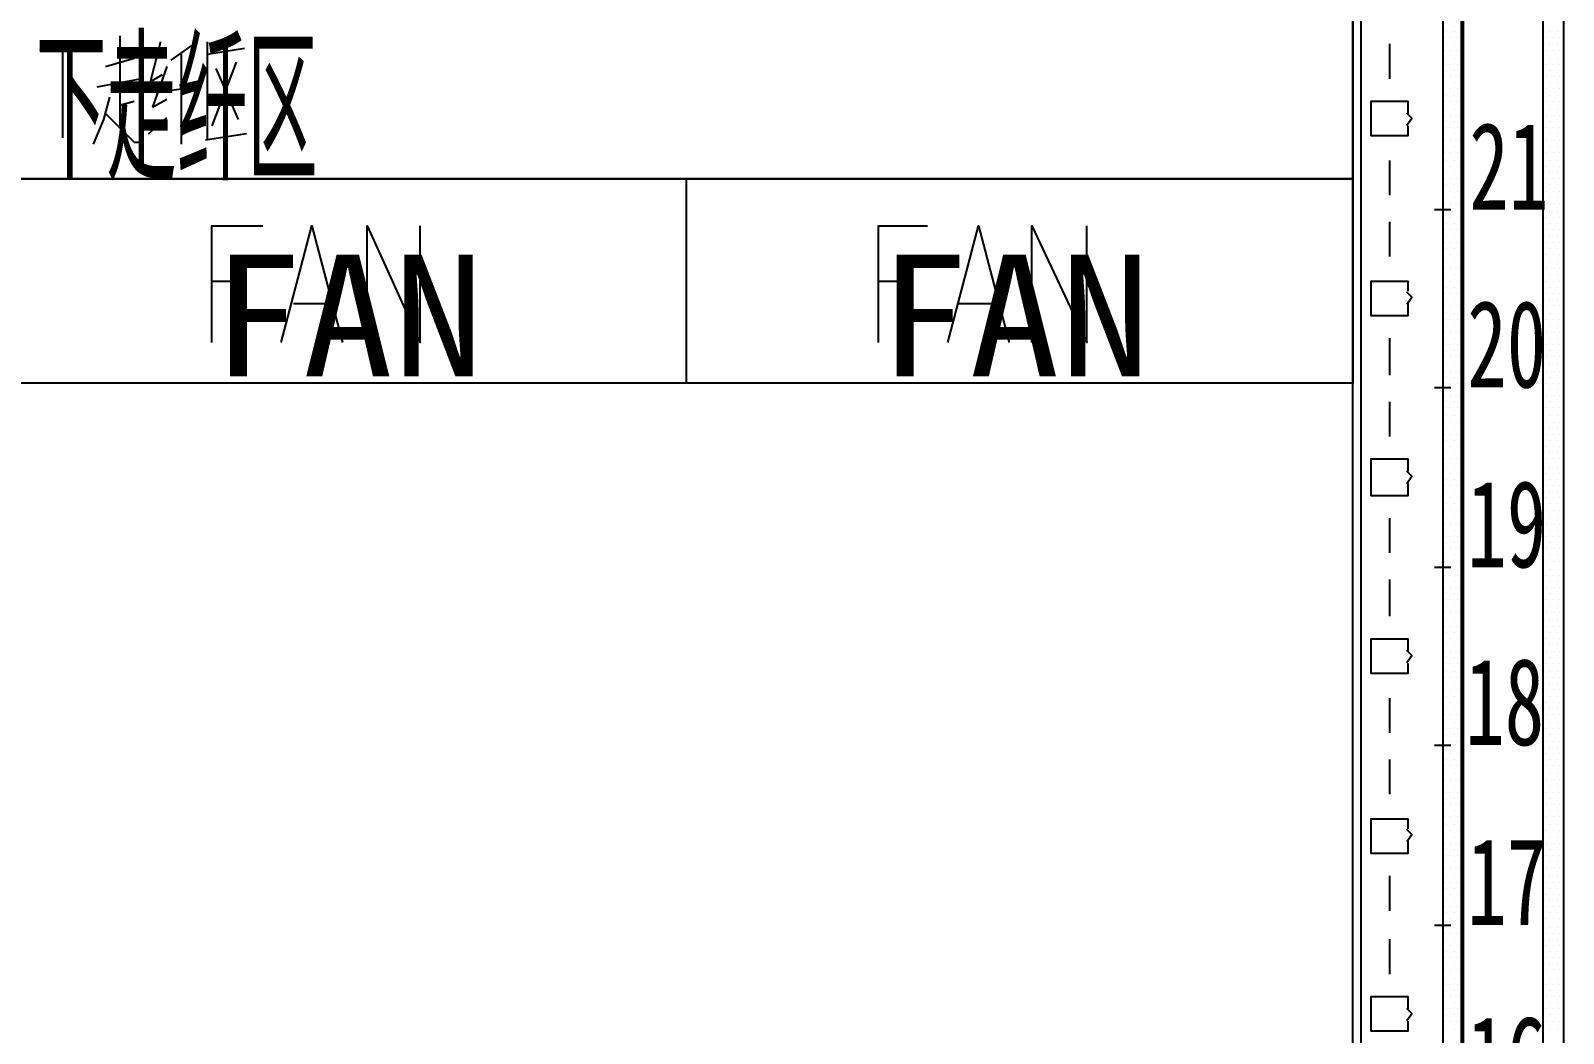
# Model space of a CAD drawing. Header units: metres. Extents: x 17 to 1264, y 17 to 859.
# Drawn here: x 169.8 to 277.8, y 326.7 to 397.4 of the extents above; entities that cross this region are included whole.
import ezdxf

# ---------------------------------------------------------------- set-up
doc = ezdxf.new("R2010")
doc.units = ezdxf.units.M
for name, color, linetype in [('LINES', 7, 'Continuous'), ('POLYLINES', 4, 'Continuous'), ('RECTS', 7, 'Continuous'), ('TEXTS', 3, 'Continuous')]:
    doc.layers.add(name, color=color, linetype=linetype)

msp = doc.modelspace()

# ---------------------------------------------------------------- linework, layer by layer
at = {"layer": 'LINES'}
for p, q in [((262.938, 132.48), (262.938, 727.92)), ((269.562, 397.296), (269.562, 397.296)), ((270.138, 397.296), (270.138, 397.296)), ((270.57, 397.296), (270.57, 397.296)), ((276.33, 397.296), (276.33, 397.296)), ((276.762, 397.296), (276.762, 397.296)), ((277.338, 397.296), (277.338, 397.296)), ((170.49, 396), (173.514, 396.576)), ((172.074, 396.288), (172.074, 389.808)), ((176.106, 397.008), (176.106, 393.696)), ((178.986, 396.576), (178.266, 393.84)), ((181.146, 396.288), (179.706, 395.28)), ((182.298, 389.664), (182.298, 396.576)), ((182.298, 395.712), (184.89, 396.144)), ((265.53, 396.432), (265.53, 393.984)), ((269.418, 396.864), (269.418, 396.864)), ((269.562, 396.432), (269.562, 396.432)), ((269.85, 396.864), (269.85, 396.864)), ((270.138, 396.432), (270.138, 396.432)), ((270.282, 396.864), (270.282, 396.864)), ((270.57, 396.432), (270.57, 396.432)), ((276.33, 396.432), (276.33, 396.432)), ((276.618, 396.864), (276.618, 396.864)), ((276.762, 396.432), (276.762, 396.432)), ((277.05, 396.864), (277.05, 396.864)), ((277.338, 396.432), (277.338, 396.432)), ((277.482, 396.864), (277.482, 396.864)), ((175.098, 394.848), (177.114, 395.424)), ((180.426, 395.712), (180.426, 389.376)), ((184.314, 395.136), (182.586, 390.672)), ((269.418, 396), (269.418, 396)), ((269.562, 395.424), (269.562, 395.424)), ((269.85, 396), (269.85, 396)), ((270.138, 395.424), (270.138, 395.424)), ((270.282, 396), (270.282, 396)), ((270.57, 395.424), (270.57, 395.424)), ((276.33, 395.424), (276.33, 395.424)), ((276.618, 396), (276.618, 396)), ((276.762, 395.424), (276.762, 395.424)), ((277.05, 396), (277.05, 396)), ((277.338, 395.424), (277.338, 395.424)), ((277.482, 396), (277.482, 396)), ((172.506, 394.416), (173.514, 392.832)), ((174.522, 393.408), (177.546, 393.984)), ((178.122, 393.696), (179.13, 394.272)), ((179.418, 394.848), (178.41, 391.968)), ((182.874, 394.704), (184.458, 391.104)), ((269.418, 394.992), (269.418, 394.992)), ((269.418, 394.128), (269.418, 394.128)), ((269.562, 394.56), (269.562, 394.56)), ((269.85, 394.992), (269.85, 394.992)), ((269.85, 394.128), (269.85, 394.128)), ((270.138, 394.56), (270.138, 394.56)), ((270.282, 394.992), (270.282, 394.992)), ((270.282, 394.128), (270.282, 394.128)), ((270.57, 394.56), (270.57, 394.56)), ((276.33, 394.56), (276.33, 394.56)), ((276.618, 394.992), (276.618, 394.992)), ((276.618, 394.128), (276.618, 394.128)), ((276.762, 394.56), (276.762, 394.56)), ((277.05, 394.992), (277.05, 394.992)), ((277.05, 394.128), (277.05, 394.128)), ((277.338, 394.56), (277.338, 394.56)), ((277.482, 394.992), (277.482, 394.992)), ((277.482, 394.128), (277.482, 394.128)), ((176.106, 393.552), (176.106, 390.672)), ((179.418, 393.12), (181.434, 393.408)), ((269.418, 393.264), (269.418, 393.264)), ((269.562, 393.696), (269.562, 393.696)), ((269.85, 393.264), (269.85, 393.264)), ((270.138, 393.696), (270.138, 393.696)), ((270.282, 393.264), (270.282, 393.264)), ((270.57, 393.696), (270.57, 393.696)), ((276.33, 393.696), (276.33, 393.696)), ((276.618, 393.264), (276.618, 393.264)), ((276.762, 393.696), (276.762, 393.696)), ((277.05, 393.264), (277.05, 393.264)), ((277.338, 393.696), (277.338, 393.696)), ((277.482, 393.264), (277.482, 393.264)), ((176.106, 392.112), (177.114, 392.4)), ((178.41, 391.968), (179.418, 392.544)), ((269.418, 392.4), (269.418, 392.4)), ((269.562, 392.832), (269.562, 392.832)), ((269.562, 391.824), (269.562, 391.824)), ((269.85, 392.4), (269.85, 392.4)), ((270.138, 392.832), (270.138, 392.832)), ((270.138, 391.824), (270.138, 391.824)), ((270.282, 392.4), (270.282, 392.4)), ((270.57, 392.832), (270.57, 392.832)), ((270.57, 391.824), (270.57, 391.824)), ((276.33, 392.832), (276.33, 392.832)), ((276.33, 391.824), (276.33, 391.824)), ((276.618, 392.4), (276.618, 392.4)), ((276.762, 392.832), (276.762, 392.832)), ((276.762, 391.824), (276.762, 391.824)), ((277.05, 392.4), (277.05, 392.4)), ((277.338, 392.832), (277.338, 392.832)), ((277.338, 391.824), (277.338, 391.824)), ((277.482, 392.4), (277.482, 392.4)), ((178.122, 390.096), (179.418, 391.248)), ((269.418, 391.392), (269.418, 391.392)), ((269.562, 390.96), (269.562, 390.96)), ((269.85, 391.392), (269.85, 391.392)), ((270.138, 390.96), (270.138, 390.96)), ((270.282, 391.392), (270.282, 391.392)), ((270.57, 390.96), (270.57, 390.96)), ((276.33, 390.96), (276.33, 390.96)), ((276.618, 391.392), (276.618, 391.392)), ((276.762, 390.96), (276.762, 390.96)), ((277.05, 391.392), (277.05, 391.392)), ((277.338, 390.96), (277.338, 390.96)), ((277.482, 391.392), (277.482, 391.392)), ((185.034, 390.096), (182.154, 389.664)), ((269.418, 390.528), (269.418, 390.528)), ((269.418, 389.664), (269.418, 389.664)), ((269.562, 390.096), (269.562, 390.096)), ((269.85, 390.528), (269.85, 390.528)), ((269.85, 389.664), (269.85, 389.664)), ((270.138, 390.096), (270.138, 390.096)), ((270.282, 390.528), (270.282, 390.528)), ((270.282, 389.664), (270.282, 389.664)), ((270.57, 390.096), (270.57, 390.096)), ((276.33, 390.096), (276.33, 390.096)), ((276.618, 390.528), (276.618, 390.528)), ((276.618, 389.664), (276.618, 389.664)), ((276.762, 390.096), (276.762, 390.096)), ((277.05, 390.528), (277.05, 390.528)), ((277.05, 389.664), (277.05, 389.664)), ((277.338, 390.096), (277.338, 390.096)), ((277.482, 390.528), (277.482, 390.528)), ((277.482, 389.664), (277.482, 389.664)), ((269.418, 388.8), (269.418, 388.8)), ((269.562, 389.232), (269.562, 389.232)), ((269.85, 388.8), (269.85, 388.8)), ((270.138, 389.232), (270.138, 389.232)), ((270.282, 388.8), (270.282, 388.8)), ((270.57, 389.232), (270.57, 389.232)), ((276.33, 389.232), (276.33, 389.232)), ((276.618, 388.8), (276.618, 388.8)), ((276.762, 389.232), (276.762, 389.232)), ((277.05, 388.8), (277.05, 388.8)), ((277.338, 389.232), (277.338, 389.232)), ((277.482, 388.8), (277.482, 388.8)), ((265.53, 388.224), (265.53, 385.776)), ((269.418, 387.792), (269.418, 387.792)), ((269.562, 388.224), (269.562, 388.224)), ((269.85, 387.792), (269.85, 387.792)), ((270.138, 388.224), (270.138, 388.224)), ((270.282, 387.792), (270.282, 387.792)), ((270.57, 388.224), (270.57, 388.224)), ((276.33, 388.224), (276.33, 388.224)), ((276.618, 387.792), (276.618, 387.792)), ((276.762, 388.224), (276.762, 388.224)), ((277.05, 387.792), (277.05, 387.792)), ((277.338, 388.224), (277.338, 388.224)), ((277.482, 387.792), (277.482, 387.792)), ((269.418, 386.928), (269.418, 386.928)), ((269.562, 387.36), (269.562, 387.36)), ((269.562, 386.496), (269.562, 386.496)), ((269.85, 386.928), (269.85, 386.928)), ((270.138, 387.36), (270.138, 387.36)), ((270.138, 386.496), (270.138, 386.496)), ((270.282, 386.928), (270.282, 386.928)), ((270.57, 387.36), (270.57, 387.36)), ((270.57, 386.496), (270.57, 386.496)), ((276.33, 387.36), (276.33, 387.36)), ((276.33, 386.496), (276.33, 386.496)), ((276.618, 386.928), (276.618, 386.928)), ((276.762, 387.36), (276.762, 387.36)), ((276.762, 386.496), (276.762, 386.496)), ((277.05, 386.928), (277.05, 386.928)), ((277.338, 387.36), (277.338, 387.36)), ((277.338, 386.496), (277.338, 386.496)), ((277.482, 386.928), (277.482, 386.928)), ((269.418, 386.064), (269.418, 386.064)), ((269.562, 385.632), (269.562, 385.632)), ((269.85, 386.064), (269.85, 386.064)), ((270.138, 385.632), (270.138, 385.632)), ((270.282, 386.064), (270.282, 386.064)), ((270.57, 385.632), (270.57, 385.632)), ((276.33, 385.632), (276.33, 385.632)), ((276.618, 386.064), (276.618, 386.064)), ((276.762, 385.632), (276.762, 385.632)), ((277.05, 386.064), (277.05, 386.064)), ((277.338, 385.632), (277.338, 385.632)), ((277.482, 386.064), (277.482, 386.064)), ((268.698, 384.768), (269.85, 384.768)), ((268.698, 384.768), (269.85, 384.768)), ((268.698, 384.768), (269.85, 384.768)), ((268.698, 384.768), (269.85, 384.768)), ((269.418, 385.2), (269.418, 385.2)), ((269.562, 384.624), (269.562, 384.624)), ((269.85, 385.2), (269.85, 385.2)), ((270.138, 384.624), (270.138, 384.624)), ((270.282, 385.2), (270.282, 385.2)), ((270.57, 384.624), (270.57, 384.624)), ((276.33, 384.624), (276.33, 384.624)), ((276.618, 385.2), (276.618, 385.2)), ((276.762, 384.624), (276.762, 384.624)), ((277.05, 385.2), (277.05, 385.2)), ((277.338, 384.624), (277.338, 384.624)), ((277.482, 385.2), (277.482, 385.2)), ((265.53, 383.904), (265.53, 381.456)), ((269.418, 384.192), (269.418, 384.192)), ((269.418, 383.328), (269.418, 383.328)), ((269.562, 383.76), (269.562, 383.76)), ((269.85, 384.192), (269.85, 384.192)), ((269.85, 383.328), (269.85, 383.328)), ((270.138, 383.76), (270.138, 383.76)), ((270.282, 384.192), (270.282, 384.192)), ((270.282, 383.328), (270.282, 383.328)), ((270.57, 383.76), (270.57, 383.76)), ((276.33, 383.76), (276.33, 383.76)), ((276.618, 384.192), (276.618, 384.192)), ((276.618, 383.328), (276.618, 383.328)), ((276.762, 383.76), (276.762, 383.76)), ((277.05, 384.192), (277.05, 384.192)), ((277.05, 383.328), (277.05, 383.328)), ((277.338, 383.76), (277.338, 383.76)), ((277.482, 384.192), (277.482, 384.192)), ((277.482, 383.328), (277.482, 383.328)), ((269.418, 382.464), (269.418, 382.464)), ((269.562, 382.896), (269.562, 382.896)), ((269.85, 382.464), (269.85, 382.464)), ((270.138, 382.896), (270.138, 382.896)), ((270.282, 382.464), (270.282, 382.464)), ((270.57, 382.896), (270.57, 382.896)), ((276.33, 382.896), (276.33, 382.896)), ((276.618, 382.464), (276.618, 382.464)), ((276.762, 382.896), (276.762, 382.896)), ((277.05, 382.464), (277.05, 382.464)), ((277.338, 382.896), (277.338, 382.896)), ((277.482, 382.464), (277.482, 382.464)), ((269.418, 381.6), (269.418, 381.6)), ((269.562, 382.032), (269.562, 382.032)), ((269.562, 381.024), (269.562, 381.024)), ((269.85, 381.6), (269.85, 381.6)), ((270.138, 382.032), (270.138, 382.032)), ((270.138, 381.024), (270.138, 381.024)), ((270.282, 381.6), (270.282, 381.6)), ((270.57, 382.032), (270.57, 382.032)), ((270.57, 381.024), (270.57, 381.024)), ((276.33, 382.032), (276.33, 382.032)), ((276.33, 381.024), (276.33, 381.024)), ((276.618, 381.6), (276.618, 381.6)), ((276.762, 382.032), (276.762, 382.032)), ((276.762, 381.024), (276.762, 381.024)), ((277.05, 381.6), (277.05, 381.6)), ((277.338, 382.032), (277.338, 382.032)), ((277.338, 381.024), (277.338, 381.024)), ((277.482, 381.6), (277.482, 381.6)), ((269.418, 380.592), (269.418, 380.592)), ((269.562, 380.16), (269.562, 380.16)), ((269.85, 380.592), (269.85, 380.592)), ((270.138, 380.16), (270.138, 380.16)), ((270.282, 380.592), (270.282, 380.592)), ((270.57, 380.16), (270.57, 380.16)), ((276.33, 380.16), (276.33, 380.16)), ((276.618, 380.592), (276.618, 380.592)), ((276.762, 380.16), (276.762, 380.16)), ((277.05, 380.592), (277.05, 380.592)), ((277.338, 380.16), (277.338, 380.16)), ((277.482, 380.592), (277.482, 380.592)), ((182.586, 379.728), (184.746, 379.728)), ((229.53, 379.728), (231.69, 379.728)), ((269.418, 379.728), (269.418, 379.728)), ((269.418, 378.864), (269.418, 378.864)), ((269.562, 379.296), (269.562, 379.296)), ((269.85, 379.728), (269.85, 379.728)), ((269.85, 378.864), (269.85, 378.864)), ((270.138, 379.296), (270.138, 379.296)), ((270.282, 379.728), (270.282, 379.728)), ((270.282, 378.864), (270.282, 378.864)), ((270.57, 379.296), (270.57, 379.296)), ((276.33, 379.296), (276.33, 379.296)), ((276.618, 379.728), (276.618, 379.728)), ((276.618, 378.864), (276.618, 378.864)), ((276.762, 379.296), (276.762, 379.296)), ((277.05, 379.728), (277.05, 379.728)), ((277.05, 378.864), (277.05, 378.864)), ((277.338, 379.296), (277.338, 379.296)), ((277.482, 379.728), (277.482, 379.728)), ((277.482, 378.864), (277.482, 378.864)), ((188.346, 378.144), (191.082, 378.144)), ((235.146, 378.144), (237.882, 378.144)), ((269.418, 378), (269.418, 378)), ((269.562, 378.432), (269.562, 378.432)), ((269.85, 378), (269.85, 378)), ((270.138, 378.432), (270.138, 378.432)), ((270.282, 378), (270.282, 378)), ((270.57, 378.432), (270.57, 378.432)), ((276.33, 378.432), (276.33, 378.432)), ((276.618, 378), (276.618, 378)), ((276.762, 378.432), (276.762, 378.432)), ((277.05, 378), (277.05, 378)), ((277.338, 378.432), (277.338, 378.432)), ((277.482, 378), (277.482, 378)), ((269.418, 376.992), (269.418, 376.992)), ((269.562, 377.424), (269.562, 377.424)), ((269.85, 376.992), (269.85, 376.992)), ((270.138, 377.424), (270.138, 377.424)), ((270.282, 376.992), (270.282, 376.992)), ((270.57, 377.424), (270.57, 377.424)), ((276.33, 377.424), (276.33, 377.424)), ((276.618, 376.992), (276.618, 376.992)), ((276.762, 377.424), (276.762, 377.424)), ((277.05, 376.992), (277.05, 376.992)), ((277.338, 377.424), (277.338, 377.424)), ((277.482, 376.992), (277.482, 376.992)), ((265.53, 375.696), (265.53, 373.104)), ((269.418, 376.128), (269.418, 376.128)), ((269.562, 376.56), (269.562, 376.56)), ((269.562, 375.696), (269.562, 375.696)), ((269.85, 376.128), (269.85, 376.128)), ((270.138, 376.56), (270.138, 376.56)), ((270.138, 375.696), (270.138, 375.696)), ((270.282, 376.128), (270.282, 376.128)), ((270.57, 376.56), (270.57, 376.56)), ((270.57, 375.696), (270.57, 375.696)), ((276.33, 376.56), (276.33, 376.56)), ((276.33, 375.696), (276.33, 375.696)), ((276.618, 376.128), (276.618, 376.128)), ((276.762, 376.56), (276.762, 376.56)), ((276.762, 375.696), (276.762, 375.696)), ((277.05, 376.128), (277.05, 376.128)), ((277.338, 376.56), (277.338, 376.56)), ((277.338, 375.696), (277.338, 375.696)), ((277.482, 376.128), (277.482, 376.128)), ((269.418, 375.264), (269.418, 375.264)), ((269.562, 374.832), (269.562, 374.832)), ((269.85, 375.264), (269.85, 375.264)), ((270.138, 374.832), (270.138, 374.832)), ((270.282, 375.264), (270.282, 375.264)), ((270.57, 374.832), (270.57, 374.832)), ((276.33, 374.832), (276.33, 374.832)), ((276.618, 375.264), (276.618, 375.264)), ((276.762, 374.832), (276.762, 374.832)), ((277.05, 375.264), (277.05, 375.264)), ((277.338, 374.832), (277.338, 374.832)), ((277.482, 375.264), (277.482, 375.264)), ((269.418, 374.4), (269.418, 374.4)), ((269.562, 373.824), (269.562, 373.824)), ((269.85, 374.4), (269.85, 374.4)), ((270.138, 373.824), (270.138, 373.824)), ((270.282, 374.4), (270.282, 374.4)), ((270.57, 373.824), (270.57, 373.824)), ((276.33, 373.824), (276.33, 373.824)), ((276.618, 374.4), (276.618, 374.4)), ((276.762, 373.824), (276.762, 373.824)), ((277.05, 374.4), (277.05, 374.4)), ((277.338, 373.824), (277.338, 373.824)), ((277.482, 374.4), (277.482, 374.4)), ((269.418, 373.392), (269.418, 373.392)), ((269.418, 372.528), (269.418, 372.528)), ((269.562, 372.96), (269.562, 372.96)), ((269.85, 373.392), (269.85, 373.392)), ((269.85, 372.528), (269.85, 372.528)), ((270.138, 372.96), (270.138, 372.96)), ((270.282, 373.392), (270.282, 373.392)), ((270.282, 372.528), (270.282, 372.528)), ((270.57, 372.96), (270.57, 372.96)), ((276.33, 372.96), (276.33, 372.96)), ((276.618, 373.392), (276.618, 373.392)), ((276.618, 372.528), (276.618, 372.528)), ((276.762, 372.96), (276.762, 372.96)), ((277.05, 373.392), (277.05, 373.392)), ((277.05, 372.528), (277.05, 372.528)), ((277.338, 372.96), (277.338, 372.96)), ((277.482, 373.392), (277.482, 373.392)), ((277.482, 372.528), (277.482, 372.528)), ((268.698, 372.24), (269.85, 372.24)), ((268.698, 372.24), (269.85, 372.24)), ((268.698, 372.24), (269.85, 372.24)), ((268.698, 372.24), (269.85, 372.24)), ((269.418, 371.664), (269.418, 371.664)), ((269.562, 372.096), (269.562, 372.096)), ((269.85, 371.664), (269.85, 371.664)), ((270.138, 372.096), (270.138, 372.096)), ((270.282, 371.664), (270.282, 371.664)), ((270.57, 372.096), (270.57, 372.096)), ((276.33, 372.096), (276.33, 372.096)), ((276.618, 371.664), (276.618, 371.664)), ((276.762, 372.096), (276.762, 372.096)), ((277.05, 371.664), (277.05, 371.664)), ((277.338, 372.096), (277.338, 372.096)), ((277.482, 371.664), (277.482, 371.664)), ((265.53, 371.232), (265.53, 368.784)), ((269.418, 370.8), (269.418, 370.8)), ((269.562, 371.232), (269.562, 371.232)), ((269.562, 370.224), (269.562, 370.224)), ((269.85, 370.8), (269.85, 370.8)), ((270.138, 371.232), (270.138, 371.232)), ((270.138, 370.224), (270.138, 370.224)), ((270.282, 370.8), (270.282, 370.8)), ((270.57, 371.232), (270.57, 371.232)), ((270.57, 370.224), (270.57, 370.224)), ((276.33, 371.232), (276.33, 371.232)), ((276.33, 370.224), (276.33, 370.224)), ((276.618, 370.8), (276.618, 370.8)), ((276.762, 371.232), (276.762, 371.232)), ((276.762, 370.224), (276.762, 370.224)), ((277.05, 370.8), (277.05, 370.8)), ((277.338, 371.232), (277.338, 371.232)), ((277.338, 370.224), (277.338, 370.224)), ((277.482, 370.8), (277.482, 370.8)), ((269.418, 369.792), (269.418, 369.792)), ((269.562, 369.36), (269.562, 369.36)), ((269.85, 369.792), (269.85, 369.792)), ((270.138, 369.36), (270.138, 369.36)), ((270.282, 369.792), (270.282, 369.792)), ((270.57, 369.36), (270.57, 369.36)), ((276.33, 369.36), (276.33, 369.36)), ((276.618, 369.792), (276.618, 369.792)), ((276.762, 369.36), (276.762, 369.36)), ((277.05, 369.792), (277.05, 369.792)), ((277.338, 369.36), (277.338, 369.36)), ((277.482, 369.792), (277.482, 369.792)), ((269.418, 368.928), (269.418, 368.928)), ((269.418, 368.064), (269.418, 368.064)), ((269.562, 368.496), (269.562, 368.496)), ((269.85, 368.928), (269.85, 368.928)), ((269.85, 368.064), (269.85, 368.064)), ((270.138, 368.496), (270.138, 368.496)), ((270.282, 368.928), (270.282, 368.928)), ((270.282, 368.064), (270.282, 368.064)), ((270.57, 368.496), (270.57, 368.496)), ((276.33, 368.496), (276.33, 368.496)), ((276.618, 368.928), (276.618, 368.928)), ((276.618, 368.064), (276.618, 368.064)), ((276.762, 368.496), (276.762, 368.496)), ((277.05, 368.928), (277.05, 368.928)), ((277.05, 368.064), (277.05, 368.064)), ((277.338, 368.496), (277.338, 368.496)), ((277.482, 368.928), (277.482, 368.928)), ((277.482, 368.064), (277.482, 368.064)), ((269.418, 367.2), (269.418, 367.2)), ((269.562, 367.632), (269.562, 367.632)), ((269.85, 367.2), (269.85, 367.2)), ((270.138, 367.632), (270.138, 367.632)), ((270.282, 367.2), (270.282, 367.2)), ((270.57, 367.632), (270.57, 367.632)), ((276.33, 367.632), (276.33, 367.632)), ((276.618, 367.2), (276.618, 367.2)), ((276.762, 367.632), (276.762, 367.632)), ((277.05, 367.2), (277.05, 367.2)), ((277.338, 367.632), (277.338, 367.632)), ((277.482, 367.2), (277.482, 367.2)), ((269.418, 366.192), (269.418, 366.192)), ((269.562, 366.624), (269.562, 366.624)), ((269.85, 366.192), (269.85, 366.192)), ((270.138, 366.624), (270.138, 366.624)), ((270.282, 366.192), (270.282, 366.192)), ((270.57, 366.624), (270.57, 366.624)), ((276.33, 366.624), (276.33, 366.624)), ((276.618, 366.192), (276.618, 366.192)), ((276.762, 366.624), (276.762, 366.624)), ((277.05, 366.192), (277.05, 366.192)), ((277.338, 366.624), (277.338, 366.624)), ((277.482, 366.192), (277.482, 366.192)), ((269.418, 365.328), (269.418, 365.328)), ((269.562, 365.76), (269.562, 365.76)), ((269.562, 364.896), (269.562, 364.896)), ((269.85, 365.328), (269.85, 365.328)), ((270.138, 365.76), (270.138, 365.76)), ((270.138, 364.896), (270.138, 364.896)), ((270.282, 365.328), (270.282, 365.328)), ((270.57, 365.76), (270.57, 365.76)), ((270.57, 364.896), (270.57, 364.896)), ((276.33, 365.76), (276.33, 365.76)), ((276.33, 364.896), (276.33, 364.896)), ((276.618, 365.328), (276.618, 365.328)), ((276.762, 365.76), (276.762, 365.76)), ((276.762, 364.896), (276.762, 364.896)), ((277.05, 365.328), (277.05, 365.328)), ((277.338, 365.76), (277.338, 365.76)), ((277.338, 364.896), (277.338, 364.896)), ((277.482, 365.328), (277.482, 365.328)), ((269.418, 364.464), (269.418, 364.464)), ((269.562, 364.032), (269.562, 364.032)), ((269.85, 364.464), (269.85, 364.464)), ((270.138, 364.032), (270.138, 364.032)), ((270.282, 364.464), (270.282, 364.464)), ((270.57, 364.032), (270.57, 364.032)), ((276.33, 364.032), (276.33, 364.032)), ((276.618, 364.464), (276.618, 364.464)), ((276.762, 364.032), (276.762, 364.032)), ((277.05, 364.464), (277.05, 364.464)), ((277.338, 364.032), (277.338, 364.032)), ((277.482, 364.464), (277.482, 364.464)), ((265.53, 363.024), (265.53, 360.576)), ((269.418, 363.6), (269.418, 363.6)), ((269.562, 363.024), (269.562, 363.024)), ((269.85, 363.6), (269.85, 363.6)), ((270.138, 363.024), (270.138, 363.024)), ((270.282, 363.6), (270.282, 363.6)), ((270.57, 363.024), (270.57, 363.024)), ((276.33, 363.024), (276.33, 363.024)), ((276.618, 363.6), (276.618, 363.6)), ((276.762, 363.024), (276.762, 363.024)), ((277.05, 363.6), (277.05, 363.6)), ((277.338, 363.024), (277.338, 363.024)), ((277.482, 363.6), (277.482, 363.6)), ((269.418, 362.592), (269.418, 362.592)), ((269.418, 361.728), (269.418, 361.728)), ((269.562, 362.16), (269.562, 362.16)), ((269.85, 362.592), (269.85, 362.592)), ((269.85, 361.728), (269.85, 361.728)), ((270.138, 362.16), (270.138, 362.16)), ((270.282, 362.592), (270.282, 362.592)), ((270.282, 361.728), (270.282, 361.728)), ((270.57, 362.16), (270.57, 362.16)), ((276.33, 362.16), (276.33, 362.16)), ((276.618, 362.592), (276.618, 362.592)), ((276.618, 361.728), (276.618, 361.728)), ((276.762, 362.16), (276.762, 362.16)), ((277.05, 362.592), (277.05, 362.592)), ((277.05, 361.728), (277.05, 361.728)), ((277.338, 362.16), (277.338, 362.16)), ((277.482, 362.592), (277.482, 362.592)), ((277.482, 361.728), (277.482, 361.728)), ((269.418, 360.864), (269.418, 360.864)), ((269.562, 361.296), (269.562, 361.296)), ((269.85, 360.864), (269.85, 360.864)), ((270.138, 361.296), (270.138, 361.296)), ((270.282, 360.864), (270.282, 360.864)), ((270.57, 361.296), (270.57, 361.296)), ((276.33, 361.296), (276.33, 361.296)), ((276.618, 360.864), (276.618, 360.864)), ((276.762, 361.296), (276.762, 361.296)), ((277.05, 360.864), (277.05, 360.864)), ((277.338, 361.296), (277.338, 361.296)), ((277.482, 360.864), (277.482, 360.864)), ((268.698, 359.568), (269.85, 359.568)), ((268.698, 359.568), (269.85, 359.568)), ((268.698, 359.568), (269.85, 359.568)), ((268.698, 359.568), (269.85, 359.568)), ((269.418, 360), (269.418, 360)), ((269.562, 360.432), (269.562, 360.432)), ((269.85, 360), (269.85, 360)), ((270.138, 360.432), (270.138, 360.432)), ((270.282, 360), (270.282, 360)), ((270.57, 360.432), (270.57, 360.432)), ((276.33, 360.432), (276.33, 360.432)), ((276.618, 360), (276.618, 360)), ((276.762, 360.432), (276.762, 360.432)), ((277.05, 360), (277.05, 360)), ((277.338, 360.432), (277.338, 360.432)), ((277.482, 360), (277.482, 360)), ((265.53, 358.704), (265.53, 356.112)), ((269.418, 358.992), (269.418, 358.992)), ((269.562, 359.424), (269.562, 359.424)), ((269.562, 358.56), (269.562, 358.56)), ((269.85, 358.992), (269.85, 358.992)), ((270.138, 359.424), (270.138, 359.424)), ((270.138, 358.56), (270.138, 358.56)), ((270.282, 358.992), (270.282, 358.992)), ((270.57, 359.424), (270.57, 359.424)), ((270.57, 358.56), (270.57, 358.56)), ((276.33, 359.424), (276.33, 359.424)), ((276.33, 358.56), (276.33, 358.56)), ((276.618, 358.992), (276.618, 358.992)), ((276.762, 359.424), (276.762, 359.424)), ((276.762, 358.56), (276.762, 358.56)), ((277.05, 358.992), (277.05, 358.992)), ((277.338, 359.424), (277.338, 359.424)), ((277.338, 358.56), (277.338, 358.56)), ((277.482, 358.992), (277.482, 358.992)), ((269.418, 358.128), (269.418, 358.128)), ((269.562, 357.696), (269.562, 357.696)), ((269.85, 358.128), (269.85, 358.128)), ((270.138, 357.696), (270.138, 357.696)), ((270.282, 358.128), (270.282, 358.128)), ((270.57, 357.696), (270.57, 357.696)), ((276.33, 357.696), (276.33, 357.696)), ((276.618, 358.128), (276.618, 358.128)), ((276.762, 357.696), (276.762, 357.696)), ((277.05, 358.128), (277.05, 358.128)), ((277.338, 357.696), (277.338, 357.696)), ((277.482, 358.128), (277.482, 358.128)), ((269.418, 357.264), (269.418, 357.264)), ((269.418, 356.4), (269.418, 356.4)), ((269.562, 356.832), (269.562, 356.832)), ((269.85, 357.264), (269.85, 357.264)), ((269.85, 356.4), (269.85, 356.4)), ((270.138, 356.832), (270.138, 356.832)), ((270.282, 357.264), (270.282, 357.264)), ((270.282, 356.4), (270.282, 356.4)), ((270.57, 356.832), (270.57, 356.832)), ((276.33, 356.832), (276.33, 356.832)), ((276.618, 357.264), (276.618, 357.264)), ((276.618, 356.4), (276.618, 356.4)), ((276.762, 356.832), (276.762, 356.832)), ((277.05, 357.264), (277.05, 357.264)), ((277.05, 356.4), (277.05, 356.4)), ((277.338, 356.832), (277.338, 356.832)), ((277.482, 357.264), (277.482, 357.264)), ((277.482, 356.4), (277.482, 356.4)), ((269.418, 355.392), (269.418, 355.392)), ((269.562, 355.824), (269.562, 355.824)), ((269.85, 355.392), (269.85, 355.392)), ((270.138, 355.824), (270.138, 355.824)), ((270.282, 355.392), (270.282, 355.392)), ((270.57, 355.824), (270.57, 355.824)), ((276.33, 355.824), (276.33, 355.824)), ((276.618, 355.392), (276.618, 355.392)), ((276.762, 355.824), (276.762, 355.824)), ((277.05, 355.392), (277.05, 355.392)), ((277.338, 355.824), (277.338, 355.824)), ((277.482, 355.392), (277.482, 355.392)), ((269.418, 354.528), (269.418, 354.528)), ((269.562, 354.96), (269.562, 354.96)), ((269.562, 354.096), (269.562, 354.096)), ((269.85, 354.528), (269.85, 354.528)), ((270.138, 354.96), (270.138, 354.96)), ((270.138, 354.096), (270.138, 354.096)), ((270.282, 354.528), (270.282, 354.528)), ((270.57, 354.96), (270.57, 354.96)), ((270.57, 354.096), (270.57, 354.096)), ((276.33, 354.96), (276.33, 354.96)), ((276.33, 354.096), (276.33, 354.096)), ((276.618, 354.528), (276.618, 354.528)), ((276.762, 354.96), (276.762, 354.96)), ((276.762, 354.096), (276.762, 354.096)), ((277.05, 354.528), (277.05, 354.528)), ((277.338, 354.96), (277.338, 354.96)), ((277.338, 354.096), (277.338, 354.096)), ((277.482, 354.528), (277.482, 354.528)), ((269.418, 353.664), (269.418, 353.664)), ((269.562, 353.232), (269.562, 353.232)), ((269.85, 353.664), (269.85, 353.664)), ((270.138, 353.232), (270.138, 353.232)), ((270.282, 353.664), (270.282, 353.664)), ((270.57, 353.232), (270.57, 353.232)), ((276.33, 353.232), (276.33, 353.232)), ((276.618, 353.664), (276.618, 353.664)), ((276.762, 353.232), (276.762, 353.232)), ((277.05, 353.664), (277.05, 353.664)), ((277.338, 353.232), (277.338, 353.232)), ((277.482, 353.664), (277.482, 353.664)), ((269.418, 352.8), (269.418, 352.8)), ((269.562, 352.224), (269.562, 352.224)), ((269.85, 352.8), (269.85, 352.8)), ((270.138, 352.224), (270.138, 352.224)), ((270.282, 352.8), (270.282, 352.8)), ((270.57, 352.224), (270.57, 352.224)), ((276.33, 352.224), (276.33, 352.224)), ((276.618, 352.8), (276.618, 352.8)), ((276.762, 352.224), (276.762, 352.224)), ((277.05, 352.8), (277.05, 352.8)), ((277.338, 352.224), (277.338, 352.224)), ((277.482, 352.8), (277.482, 352.8)), ((269.418, 351.792), (269.418, 351.792)), ((269.418, 350.928), (269.418, 350.928)), ((269.562, 351.36), (269.562, 351.36)), ((269.85, 351.792), (269.85, 351.792)), ((269.85, 350.928), (269.85, 350.928)), ((270.138, 351.36), (270.138, 351.36)), ((270.282, 351.792), (270.282, 351.792)), ((270.282, 350.928), (270.282, 350.928)), ((270.57, 351.36), (270.57, 351.36)), ((276.33, 351.36), (276.33, 351.36)), ((276.618, 351.792), (276.618, 351.792)), ((276.618, 350.928), (276.618, 350.928)), ((276.762, 351.36), (276.762, 351.36)), ((277.05, 351.792), (277.05, 351.792)), ((277.05, 350.928), (277.05, 350.928)), ((277.338, 351.36), (277.338, 351.36)), ((277.482, 351.792), (277.482, 351.792)), ((277.482, 350.928), (277.482, 350.928)), ((265.53, 350.352), (265.53, 347.904)), ((269.418, 350.064), (269.418, 350.064)), ((269.562, 350.496), (269.562, 350.496)), ((269.85, 350.064), (269.85, 350.064)), ((270.138, 350.496), (270.138, 350.496)), ((270.282, 350.064), (270.282, 350.064)), ((270.57, 350.496), (270.57, 350.496)), ((276.33, 350.496), (276.33, 350.496)), ((276.618, 350.064), (276.618, 350.064)), ((276.762, 350.496), (276.762, 350.496)), ((277.05, 350.064), (277.05, 350.064)), ((277.338, 350.496), (277.338, 350.496)), ((277.482, 350.064), (277.482, 350.064)), ((269.418, 349.2), (269.418, 349.2)), ((269.562, 349.632), (269.562, 349.632)), ((269.85, 349.2), (269.85, 349.2)), ((270.138, 349.632), (270.138, 349.632)), ((270.282, 349.2), (270.282, 349.2)), ((270.57, 349.632), (270.57, 349.632)), ((276.33, 349.632), (276.33, 349.632)), ((276.618, 349.2), (276.618, 349.2)), ((276.762, 349.632), (276.762, 349.632)), ((277.05, 349.2), (277.05, 349.2)), ((277.338, 349.632), (277.338, 349.632)), ((277.482, 349.2), (277.482, 349.2)), ((269.418, 348.192), (269.418, 348.192)), ((269.562, 348.624), (269.562, 348.624)), ((269.562, 347.76), (269.562, 347.76)), ((269.85, 348.192), (269.85, 348.192)), ((270.138, 348.624), (270.138, 348.624)), ((270.138, 347.76), (270.138, 347.76)), ((270.282, 348.192), (270.282, 348.192)), ((270.57, 348.624), (270.57, 348.624)), ((270.57, 347.76), (270.57, 347.76)), ((276.33, 348.624), (276.33, 348.624)), ((276.33, 347.76), (276.33, 347.76)), ((276.618, 348.192), (276.618, 348.192)), ((276.762, 348.624), (276.762, 348.624)), ((276.762, 347.76), (276.762, 347.76)), ((277.05, 348.192), (277.05, 348.192)), ((277.338, 348.624), (277.338, 348.624)), ((277.338, 347.76), (277.338, 347.76)), ((277.482, 348.192), (277.482, 348.192)), ((268.698, 347.04), (269.85, 347.04)), ((268.698, 347.04), (269.85, 347.04)), ((268.698, 347.04), (269.85, 347.04)), ((268.698, 347.04), (269.85, 347.04)), ((269.418, 347.328), (269.418, 347.328)), ((269.562, 346.896), (269.562, 346.896)), ((269.85, 347.328), (269.85, 347.328)), ((270.138, 346.896), (270.138, 346.896)), ((270.282, 347.328), (270.282, 347.328)), ((270.57, 346.896), (270.57, 346.896)), ((276.33, 346.896), (276.33, 346.896)), ((276.618, 347.328), (276.618, 347.328)), ((276.762, 346.896), (276.762, 346.896)), ((277.05, 347.328), (277.05, 347.328)), ((277.338, 346.896), (277.338, 346.896)), ((277.482, 347.328), (277.482, 347.328)), ((265.53, 346.032), (265.53, 343.584)), ((269.418, 346.464), (269.418, 346.464)), ((269.418, 345.6), (269.418, 345.6)), ((269.562, 346.032), (269.562, 346.032)), ((269.85, 346.464), (269.85, 346.464)), ((269.85, 345.6), (269.85, 345.6)), ((270.138, 346.032), (270.138, 346.032)), ((270.282, 346.464), (270.282, 346.464)), ((270.282, 345.6), (270.282, 345.6)), ((270.57, 346.032), (270.57, 346.032)), ((276.33, 346.032), (276.33, 346.032)), ((276.618, 346.464), (276.618, 346.464)), ((276.618, 345.6), (276.618, 345.6)), ((276.762, 346.032), (276.762, 346.032)), ((277.05, 346.464), (277.05, 346.464)), ((277.05, 345.6), (277.05, 345.6)), ((277.338, 346.032), (277.338, 346.032)), ((277.482, 346.464), (277.482, 346.464)), ((277.482, 345.6), (277.482, 345.6)), ((269.418, 344.592), (269.418, 344.592)), ((269.562, 345.024), (269.562, 345.024)), ((269.85, 344.592), (269.85, 344.592)), ((270.138, 345.024), (270.138, 345.024)), ((270.282, 344.592), (270.282, 344.592)), ((270.57, 345.024), (270.57, 345.024)), ((276.33, 345.024), (276.33, 345.024)), ((276.618, 344.592), (276.618, 344.592)), ((276.762, 345.024), (276.762, 345.024)), ((277.05, 344.592), (277.05, 344.592)), ((277.338, 345.024), (277.338, 345.024)), ((277.482, 344.592), (277.482, 344.592)), ((269.418, 343.728), (269.418, 343.728)), ((269.562, 344.16), (269.562, 344.16)), ((269.562, 343.296), (269.562, 343.296)), ((269.85, 343.728), (269.85, 343.728)), ((270.138, 344.16), (270.138, 344.16)), ((270.138, 343.296), (270.138, 343.296)), ((270.282, 343.728), (270.282, 343.728)), ((270.57, 344.16), (270.57, 344.16)), ((270.57, 343.296), (270.57, 343.296)), ((276.33, 344.16), (276.33, 344.16)), ((276.33, 343.296), (276.33, 343.296)), ((276.618, 343.728), (276.618, 343.728)), ((276.762, 344.16), (276.762, 344.16)), ((276.762, 343.296), (276.762, 343.296)), ((277.05, 343.728), (277.05, 343.728)), ((277.338, 344.16), (277.338, 344.16)), ((277.338, 343.296), (277.338, 343.296)), ((277.482, 343.728), (277.482, 343.728)), ((269.418, 342.864), (269.418, 342.864)), ((269.562, 342.432), (269.562, 342.432)), ((269.85, 342.864), (269.85, 342.864)), ((270.138, 342.432), (270.138, 342.432)), ((270.282, 342.864), (270.282, 342.864)), ((270.57, 342.432), (270.57, 342.432)), ((276.33, 342.432), (276.33, 342.432)), ((276.618, 342.864), (276.618, 342.864)), ((276.762, 342.432), (276.762, 342.432)), ((277.05, 342.864), (277.05, 342.864)), ((277.338, 342.432), (277.338, 342.432)), ((277.482, 342.864), (277.482, 342.864)), ((269.418, 342), (269.418, 342)), ((269.562, 341.424), (269.562, 341.424)), ((269.85, 342), (269.85, 342)), ((270.138, 341.424), (270.138, 341.424)), ((270.282, 342), (270.282, 342)), ((270.57, 341.424), (270.57, 341.424)), ((276.33, 341.424), (276.33, 341.424)), ((276.618, 342), (276.618, 342)), ((276.762, 341.424), (276.762, 341.424)), ((277.05, 342), (277.05, 342)), ((277.338, 341.424), (277.338, 341.424)), ((277.482, 342), (277.482, 342)), ((269.418, 340.992), (269.418, 340.992)), ((269.418, 340.128), (269.418, 340.128)), ((269.562, 340.56), (269.562, 340.56)), ((269.85, 340.992), (269.85, 340.992)), ((269.85, 340.128), (269.85, 340.128)), ((270.138, 340.56), (270.138, 340.56)), ((270.282, 340.992), (270.282, 340.992)), ((270.282, 340.128), (270.282, 340.128)), ((270.57, 340.56), (270.57, 340.56)), ((276.33, 340.56), (276.33, 340.56)), ((276.618, 340.992), (276.618, 340.992)), ((276.618, 340.128), (276.618, 340.128)), ((276.762, 340.56), (276.762, 340.56)), ((277.05, 340.992), (277.05, 340.992)), ((277.05, 340.128), (277.05, 340.128)), ((277.338, 340.56), (277.338, 340.56)), ((277.482, 340.992), (277.482, 340.992)), ((277.482, 340.128), (277.482, 340.128)), ((269.418, 339.264), (269.418, 339.264)), ((269.562, 339.696), (269.562, 339.696)), ((269.85, 339.264), (269.85, 339.264)), ((270.138, 339.696), (270.138, 339.696)), ((270.282, 339.264), (270.282, 339.264)), ((270.57, 339.696), (270.57, 339.696)), ((276.33, 339.696), (276.33, 339.696)), ((276.618, 339.264), (276.618, 339.264)), ((276.762, 339.696), (276.762, 339.696)), ((277.05, 339.264), (277.05, 339.264)), ((277.338, 339.696), (277.338, 339.696)), ((277.482, 339.264), (277.482, 339.264)), ((269.418, 338.4), (269.418, 338.4)), ((269.562, 338.832), (269.562, 338.832)), ((269.85, 338.4), (269.85, 338.4)), ((270.138, 338.832), (270.138, 338.832)), ((270.282, 338.4), (270.282, 338.4)), ((270.57, 338.832), (270.57, 338.832)), ((276.33, 338.832), (276.33, 338.832)), ((276.618, 338.4), (276.618, 338.4)), ((276.762, 338.832), (276.762, 338.832)), ((277.05, 338.4), (277.05, 338.4)), ((277.338, 338.832), (277.338, 338.832)), ((277.482, 338.4), (277.482, 338.4)), ((265.53, 337.824), (265.53, 335.376)), ((269.418, 337.392), (269.418, 337.392)), ((269.562, 337.824), (269.562, 337.824)), ((269.562, 336.96), (269.562, 336.96)), ((269.85, 337.392), (269.85, 337.392)), ((270.138, 337.824), (270.138, 337.824)), ((270.138, 336.96), (270.138, 336.96)), ((270.282, 337.392), (270.282, 337.392)), ((270.57, 337.824), (270.57, 337.824)), ((270.57, 336.96), (270.57, 336.96)), ((276.33, 337.824), (276.33, 337.824)), ((276.33, 336.96), (276.33, 336.96)), ((276.618, 337.392), (276.618, 337.392)), ((276.762, 337.824), (276.762, 337.824)), ((276.762, 336.96), (276.762, 336.96)), ((277.05, 337.392), (277.05, 337.392)), ((277.338, 337.824), (277.338, 337.824)), ((277.338, 336.96), (277.338, 336.96)), ((277.482, 337.392), (277.482, 337.392)), ((269.418, 336.528), (269.418, 336.528)), ((269.562, 336.096), (269.562, 336.096)), ((269.85, 336.528), (269.85, 336.528)), ((270.138, 336.096), (270.138, 336.096)), ((270.282, 336.528), (270.282, 336.528)), ((270.57, 336.096), (270.57, 336.096)), ((276.33, 336.096), (276.33, 336.096)), ((276.618, 336.528), (276.618, 336.528)), ((276.762, 336.096), (276.762, 336.096)), ((277.05, 336.528), (277.05, 336.528)), ((277.338, 336.096), (277.338, 336.096)), ((277.482, 336.528), (277.482, 336.528)), ((269.418, 335.664), (269.418, 335.664)), ((269.418, 334.8), (269.418, 334.8)), ((269.562, 335.232), (269.562, 335.232)), ((269.85, 335.664), (269.85, 335.664)), ((269.85, 334.8), (269.85, 334.8)), ((270.138, 335.232), (270.138, 335.232)), ((270.282, 335.664), (270.282, 335.664)), ((270.282, 334.8), (270.282, 334.8)), ((270.57, 335.232), (270.57, 335.232)), ((276.33, 335.232), (276.33, 335.232)), ((276.618, 335.664), (276.618, 335.664)), ((276.618, 334.8), (276.618, 334.8)), ((276.762, 335.232), (276.762, 335.232)), ((277.05, 335.664), (277.05, 335.664)), ((277.05, 334.8), (277.05, 334.8)), ((277.338, 335.232), (277.338, 335.232)), ((277.482, 335.664), (277.482, 335.664)), ((277.482, 334.8), (277.482, 334.8)), ((268.698, 334.368), (269.85, 334.368)), ((268.698, 334.368), (269.85, 334.368)), ((268.698, 334.368), (269.85, 334.368)), ((268.698, 334.368), (269.85, 334.368)), ((269.418, 333.792), (269.418, 333.792)), ((269.562, 334.224), (269.562, 334.224)), ((269.85, 333.792), (269.85, 333.792)), ((270.138, 334.224), (270.138, 334.224)), ((270.282, 333.792), (270.282, 333.792)), ((270.57, 334.224), (270.57, 334.224)), ((276.33, 334.224), (276.33, 334.224)), ((276.618, 333.792), (276.618, 333.792)), ((276.762, 334.224), (276.762, 334.224)), ((277.05, 333.792), (277.05, 333.792)), ((277.338, 334.224), (277.338, 334.224)), ((277.482, 333.792), (277.482, 333.792)), ((265.53, 333.36), (265.53, 330.912)), ((269.418, 332.928), (269.418, 332.928)), ((269.562, 333.36), (269.562, 333.36)), ((269.562, 332.496), (269.562, 332.496)), ((269.85, 332.928), (269.85, 332.928)), ((270.138, 333.36), (270.138, 333.36)), ((270.138, 332.496), (270.138, 332.496)), ((270.282, 332.928), (270.282, 332.928)), ((270.57, 333.36), (270.57, 333.36)), ((270.57, 332.496), (270.57, 332.496)), ((276.33, 333.36), (276.33, 333.36)), ((276.33, 332.496), (276.33, 332.496)), ((276.618, 332.928), (276.618, 332.928)), ((276.762, 333.36), (276.762, 333.36)), ((276.762, 332.496), (276.762, 332.496)), ((277.05, 332.928), (277.05, 332.928)), ((277.338, 333.36), (277.338, 333.36)), ((277.338, 332.496), (277.338, 332.496)), ((277.482, 332.928), (277.482, 332.928)), ((269.418, 332.064), (269.418, 332.064)), ((269.562, 331.632), (269.562, 331.632)), ((269.85, 332.064), (269.85, 332.064)), ((270.138, 331.632), (270.138, 331.632)), ((270.282, 332.064), (270.282, 332.064)), ((270.57, 331.632), (270.57, 331.632)), ((276.33, 331.632), (276.33, 331.632)), ((276.618, 332.064), (276.618, 332.064)), ((276.762, 331.632), (276.762, 331.632)), ((277.05, 332.064), (277.05, 332.064)), ((277.338, 331.632), (277.338, 331.632)), ((277.482, 332.064), (277.482, 332.064)), ((269.418, 331.2), (269.418, 331.2)), ((269.562, 330.624), (269.562, 330.624)), ((269.85, 331.2), (269.85, 331.2)), ((270.138, 330.624), (270.138, 330.624)), ((270.282, 331.2), (270.282, 331.2)), ((270.57, 330.624), (270.57, 330.624)), ((276.33, 330.624), (276.33, 330.624)), ((276.618, 331.2), (276.618, 331.2)), ((276.762, 330.624), (276.762, 330.624)), ((277.05, 331.2), (277.05, 331.2)), ((277.338, 330.624), (277.338, 330.624)), ((277.482, 331.2), (277.482, 331.2)), ((269.418, 330.192), (269.418, 330.192)), ((269.418, 329.328), (269.418, 329.328)), ((269.562, 329.76), (269.562, 329.76)), ((269.85, 330.192), (269.85, 330.192)), ((269.85, 329.328), (269.85, 329.328)), ((270.138, 329.76), (270.138, 329.76)), ((270.282, 330.192), (270.282, 330.192)), ((270.282, 329.328), (270.282, 329.328)), ((270.57, 329.76), (270.57, 329.76)), ((276.33, 329.76), (276.33, 329.76)), ((276.618, 330.192), (276.618, 330.192)), ((276.618, 329.328), (276.618, 329.328)), ((276.762, 329.76), (276.762, 329.76)), ((277.05, 330.192), (277.05, 330.192)), ((277.05, 329.328), (277.05, 329.328)), ((277.338, 329.76), (277.338, 329.76)), ((277.482, 330.192), (277.482, 330.192)), ((277.482, 329.328), (277.482, 329.328)), ((269.418, 328.464), (269.418, 328.464)), ((269.562, 328.896), (269.562, 328.896)), ((269.85, 328.464), (269.85, 328.464)), ((270.138, 328.896), (270.138, 328.896)), ((270.282, 328.464), (270.282, 328.464)), ((270.57, 328.896), (270.57, 328.896)), ((276.33, 328.896), (276.33, 328.896)), ((276.618, 328.464), (276.618, 328.464)), ((276.762, 328.896), (276.762, 328.896)), ((277.05, 328.464), (277.05, 328.464)), ((277.338, 328.896), (277.338, 328.896)), ((277.482, 328.464), (277.482, 328.464)), ((269.418, 327.6), (269.418, 327.6)), ((269.562, 328.032), (269.562, 328.032)), ((269.85, 327.6), (269.85, 327.6)), ((270.138, 328.032), (270.138, 328.032)), ((270.282, 327.6), (270.282, 327.6)), ((270.57, 328.032), (270.57, 328.032)), ((276.33, 328.032), (276.33, 328.032)), ((276.618, 327.6), (276.618, 327.6)), ((276.762, 328.032), (276.762, 328.032)), ((277.05, 327.6), (277.05, 327.6)), ((277.338, 328.032), (277.338, 328.032)), ((277.482, 327.6), (277.482, 327.6)), ((269.562, 327.024), (269.562, 327.024)), ((270.138, 327.024), (270.138, 327.024)), ((270.57, 327.024), (270.57, 327.024)), ((276.33, 327.024), (276.33, 327.024)), ((276.762, 327.024), (276.762, 327.024)), ((277.338, 327.024), (277.338, 327.024))]:
    msp.add_line(p, q, dxfattribs=at)
at = {"layer": 'POLYLINES'}
for points in [[(270.714, 729.504), (270.714, 585.936), (270.714, 132.48)], [(270.714, 729.504), (270.714, 585.936), (270.714, 132.48)], [(263.514, 710.64), (263.514, 571.536), (263.514, 132.48)], [(175.386, 392.688), (174.954, 391.104), (174.234, 389.376)], [(266.826, 390.672), (266.826, 389.952), (264.234, 389.952), (264.234, 392.4), (266.826, 392.4), (266.826, 391.536)], [(175.098, 391.536), (177.114, 389.52), (177.69, 389.52)], [(266.755, 390.704), (267.11, 391.2), (266.755, 391.553)], [(182.586, 375.408), (182.586, 383.616), (186.186, 383.616)], [(187.482, 375.408), (189.642, 383.616), (191.802, 375.408)], [(193.53, 375.408), (193.53, 383.616), (197.274, 375.408), (197.274, 383.616)], [(229.53, 375.408), (229.53, 383.616), (232.986, 383.616)], [(234.426, 375.408), (236.586, 383.616), (238.746, 375.408)], [(240.33, 375.408), (240.33, 383.616), (244.218, 375.408), (244.218, 383.616)], [(266.826, 378.144), (266.826, 377.28), (264.234, 377.28), (264.234, 379.728), (266.826, 379.728), (266.826, 379.008)], [(266.755, 378.089), (267.11, 378.586), (266.755, 378.94)], [(266.826, 365.472), (266.826, 364.608), (264.234, 364.608), (264.234, 367.2), (266.826, 367.2), (266.826, 366.336)], [(266.755, 365.476), (267.11, 365.973), (266.755, 366.327)], [(266.826, 352.8), (266.826, 352.08), (264.234, 352.08), (264.234, 354.528), (266.826, 354.528), (266.826, 353.664)], [(266.755, 352.863), (267.11, 353.359), (266.755, 353.713)], [(266.826, 340.272), (266.826, 339.408), (264.234, 339.408), (264.234, 341.856), (266.826, 341.856), (266.826, 341.136)], [(266.755, 340.249), (267.11, 340.746), (266.755, 341.1)], [(266.826, 327.6), (266.826, 326.88), (264.234, 326.88), (264.234, 329.328), (266.826, 329.328), (266.826, 328.464)], [(266.755, 327.636), (267.11, 328.133), (266.755, 328.486)]]:
    msp.add_lwpolyline(points, dxfattribs=at)
at = {"layer": 'RECTS'}
for points in [[(107.562, 743.76), (277.77, 743.76), (277.77, 120.096), (107.562, 120.096)], [(109.002, 742.32), (276.33, 742.32), (276.33, 121.536), (109.002, 121.536)], [(114.762, 729.504), (270.57, 729.504), (270.57, 131.184), (114.762, 131.184)], [(116.202, 727.92), (269.274, 727.92), (269.274, 132.48), (116.202, 132.48)], [(122.25, 639.792), (262.938, 639.792), (262.938, 372.528), (122.25, 372.528)], [(122.25, 620.064), (262.938, 620.064), (262.938, 372.528), (122.25, 372.528)], [(122.25, 400.032), (262.938, 400.032), (262.938, 386.928), (122.25, 386.928)], [(169.194, 386.928), (215.994, 386.928), (215.994, 372.528), (169.194, 372.528)], [(215.994, 386.928), (262.938, 386.928), (262.938, 372.528), (215.994, 372.528)]]:
    msp.add_lwpolyline(points, dxfattribs=at)

# ---------------------------------------------------------------- texts
at = {"layer": 'TEXTS'}
for s, height, width, p in [('下走纤区', 8.5707, 0.445399, (170.202, 387.765)), ('21', 6.1343, 0.666667, (271.146, 384.767)), ('FAN', 8.5707, 1.095824, (182.586, 373.008)), ('FAN', 8.5707, 1.095824, (229.53, 373.008)), ('20', 6.1343, 0.666667, (271.002, 372.239)), ('19', 6.1343, 0.666667, (271.002, 359.567)), ('18', 6.1343, 0.666667, (270.858, 347.039)), ('17', 6.1343, 0.666667, (271.002, 334.367)), ('16', 6.1343, 0.666667, (271.002, 321.839))]:
    msp.add_text(s, height=height, dxfattribs=dict(at, width=width)).set_placement(p)

doc.saveas('drawing.dxf')
